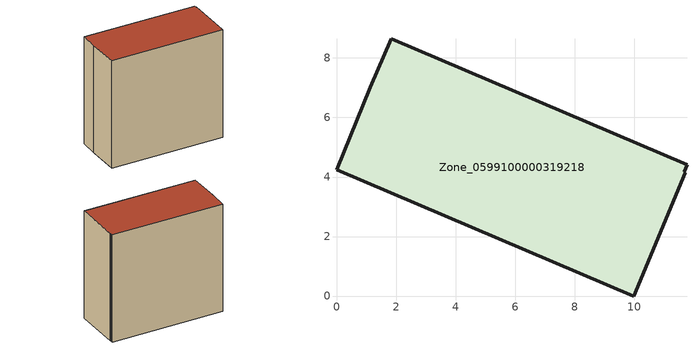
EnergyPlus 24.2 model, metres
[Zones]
Zone_0599100000319218
 floor ground (C_G): 11.68,4.18 11.72,4.14 9.99,0 0,4.24 1.14,7.02 1.85,8.64 11.78,4.41 z0
 wall outside (C_F): 11.72,4.14 11.68,4.18 11.78,4.41 1.85,8.64 1.14,7.02 0,4.24 9.99,0 11.72,4.14 z0:10.49
 roof outside (C_R): 11.78,4.41 1.85,8.64 1.14,7.02 0,4.24 9.99,0 11.72,4.14 11.68,4.18 z10.49
[BUILDING]
Pand.0599100000319218: North Axis=0; Terrain=City; Loads Convergence Tolerance Value=0.04; Temperature Convergence Tolerance Value=0.4; Solar Distribution=FullExterior; Maximum Number of Warmup Days=25; Minimum Number of Warmup Days=1
[Site:Location]
Rotterdam.The.Hague.AP_ZH_NLD Design_Conditions: Latitude=51.96; Longitude=4.45; Time Zone=1; Elevation=-4.5
[SITE:GROUNDTEMPERATURE:BUILDINGSURFACE]
18, 18, 18, 18, 18, 18, 18, 18, 18, 18, 18, 18
[MATERIAL] Thermal Absorptance=0.9; Solar Absorptance=0.7; Visible Absorptance=0.7
Name | Roughness | Thickness | Conductivity | Density | Specific Heat
G.TI.1946 | MediumSmooth | 0.15 | 1 | 540 | 1210
F.TI.1946 | Rough | 0.3 | 0.857143 | 1920 | 840
R.TI.1946 | MediumRough | 0.2 | 0.1 | 1500 | 1000
[CONSTRUCTION]
C_G: G.TI.1946
C_F: F.TI.1946
C_R: R.TI.1946
[ZONE]
Zone_0599100000319218: Type=1; Multiplier=1; Ceiling Height=Autocalculate; Volume=Autocalculate; Floor Area=autocalculate; Part of Total Floor Area=Yes
[ZONEINFILTRATION:DESIGNFLOWRATE]
Infil_Zone_0599100000319218: Zone or ZoneList or Space or SpaceList=Zone_0599100000319218; Schedule=AlwaysOn; Design Flow Rate Calculation Method=Flow/Area; Flow Rate per Floor Area=0.003; Constant Term Coefficient=1; Temperature Term Coefficient=0; Velocity Term Coefficient=0; Velocity Squared Term Coefficient=0
[HVACTEMPLATE:ZONE:IDEALLOADSAIRSYSTEM]
Zone_0599100000319218: Maximum Heating Supply Air Temperature=50; Minimum Cooling Supply Air Temperature=13; Maximum Heating Supply Air Humidity Ratio=0.0156; Minimum Cooling Supply Air Humidity Ratio=0.0077; Heating Limit=NoLimit; Cooling Limit=NoLimit; Dehumidification Control Type=ConstantSensibleHeatRatio; Cooling Sensible Heat Ratio=0.7; Dehumidification Setpoint=60; Humidification Control Type=None; Humidification Setpoint=30; Outdoor Air Method=None; Outdoor Air Flow Rate per Person=0.00944; Outdoor Air Flow Rate per Zone Floor Area=0; Outdoor Air Flow Rate per Zone=0; Demand Controlled Ventilation Type=None; Outdoor Air Economizer Type=NoEconomizer; Heat Recovery Type=None; Sensible Heat Recovery Effectiveness=0.7; Latent Heat Recovery Effectiveness=0.65
[ZONECONTROL:THERMOSTAT]
ThermostatControl_Zone_0599100000319218: Zone or ZoneList=Zone_0599100000319218; Control Type Schedule=DualSetpointControlType; Control 1=Thermostat_Zone_0599100000319218; Temperature Difference Between Cutout And Setpoint=0
[THERMOSTATSETPOINT:DUALSETPOINT]
Thermostat_Zone_0599100000319218: Heating Setpoint Temperature Schedule=HeatingSetpoint_Zone_0599100000319218; Cooling Setpoint Temperature Schedule=CoolingSetpoint_Zone_0599100000319218
[SCHEDULE:COMPACT]
HeatingSetpoint_Zone_0599100000319218: Through: 12/31, For: AllDays, Until: 24:00, 21
CoolingSetpoint_Zone_0599100000319218: Through: 12/31, For: AllDays, Until: 24:00, 24
DualSetpointControlType: Through: 12/31, For: AllDays, Until: 24:00, 4
AlwaysOn: Through: 12/31, For: AllDays, Until: 24:00, 1
